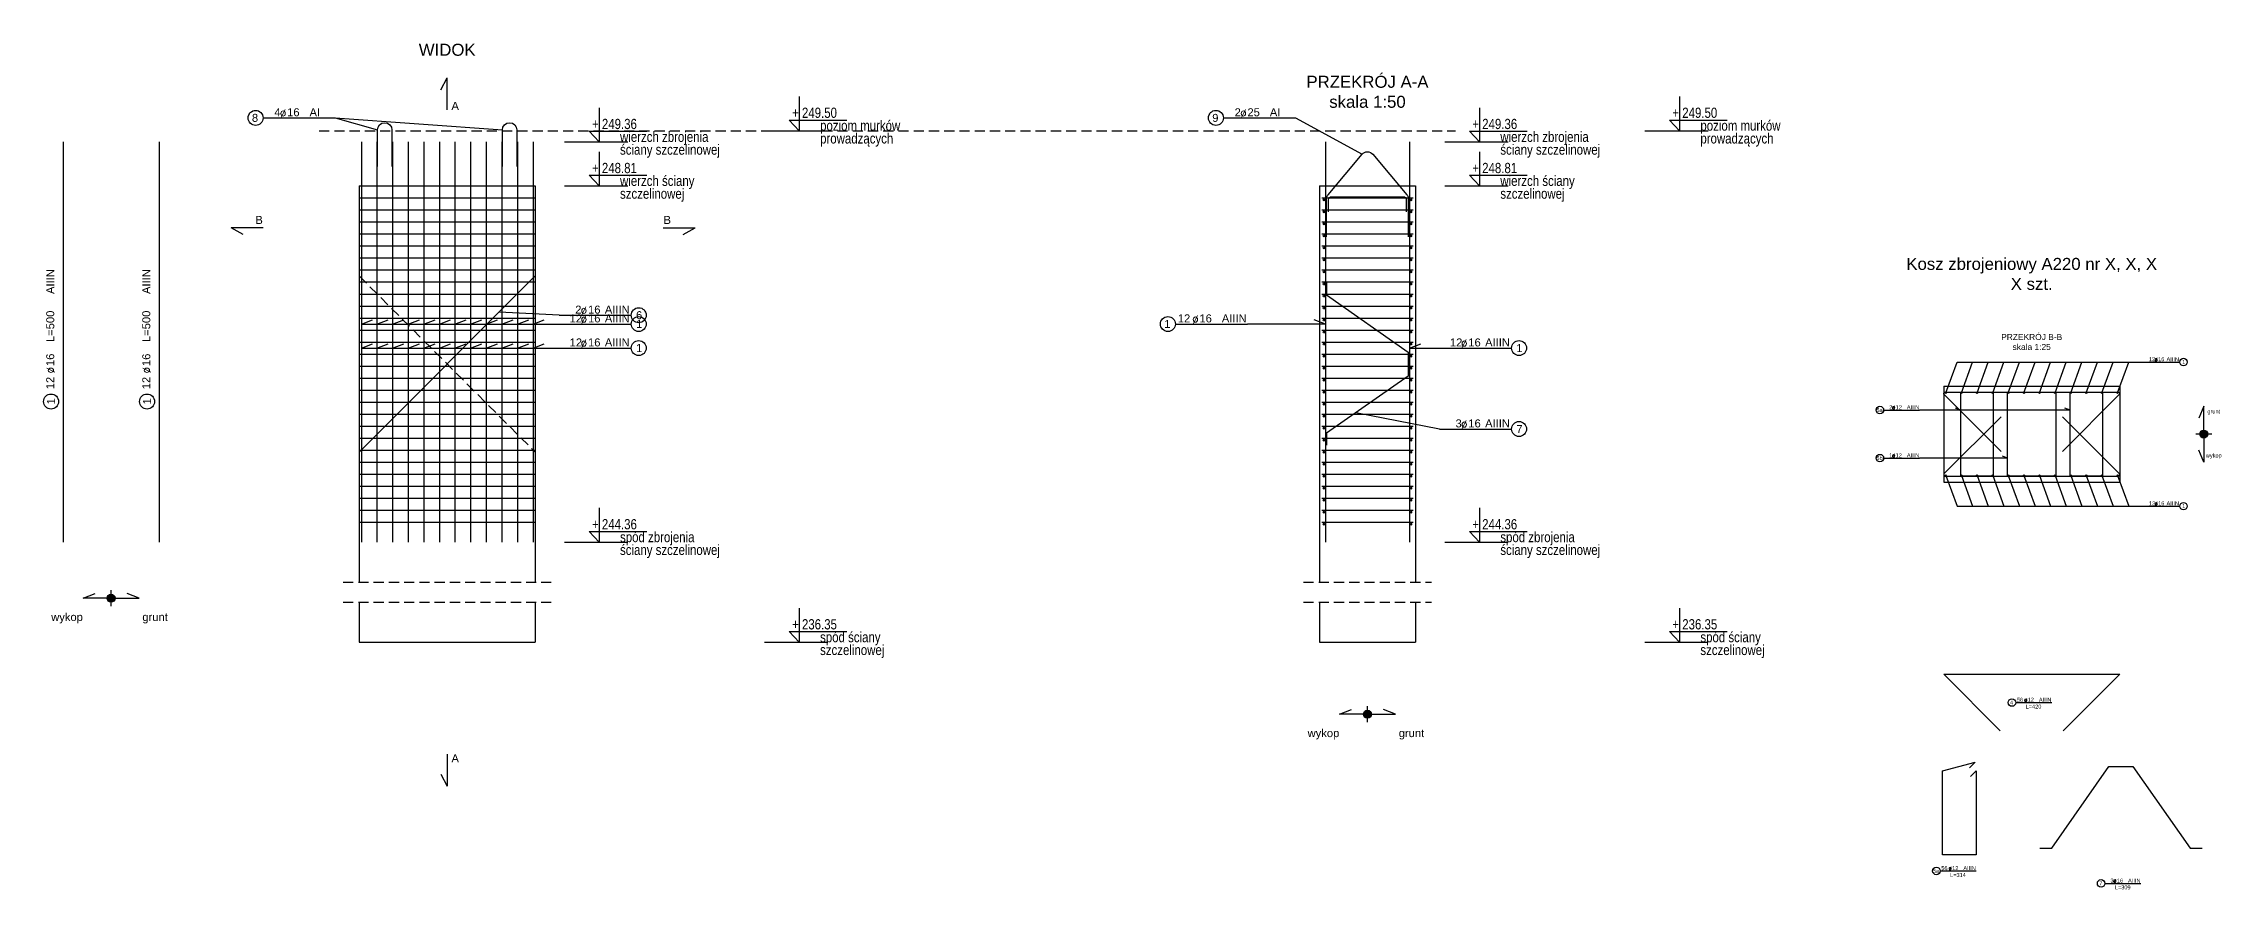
# Model space of a CAD drawing. Extents: x -5033 to 9347, y -16423 to -2430.
# Drawn here: x -1394 to 1327, y -5557 to -4500 of the extents above; entities that cross this region are included whole.
import ezdxf
from ezdxf.enums import TextEntityAlignment as Align

# ---------------------------------------------------------------- set-up
doc = ezdxf.new("R2010")
doc.units = 0
doc.header["$MEASUREMENT"] = 0
doc.linetypes.add('DASHED', pattern=[19.05, 12.7, -6.35])
for name, color, linetype in [('__SOL-KOTY_WYSOKOSCIOWE', 4, 'CONTINUOUS'), ('__SOL-OPISY', 4, 'CONTINUOUS'), ('__SOL-PRZERYWANA', 253, 'DASHED'), ('__SOL-WIDOK', 4, 'CONTINUOUS'), ('__SOL-ZBROJENIE', 3, 'CONTINUOUS')]:
    doc.layers.add(name, color=color, linetype=linetype)
doc.styles.add('ARIAL', font='arial.ttf', dxfattribs={"height": 2.5})
doc.styles.add('SIMPLEX', font='SIMPLEX.SHX', dxfattribs={"width": 0.8})
doc.styles.get("Standard").update_dxf_attribs({"font": 'arial.ttf'})

# ---------------------------------------------------------------- blocks, each defined once
blk = doc.blocks.new('OPIS_PRET_BEZ_LINII')
at = {"layer": '__SOL-OPISY'}
blk.add_circle((25.7, 0), 9.36, dxfattribs=at)
at = {"layer": '__SOL-OPISY', "style": 'SIMPLEX', "width": 0.9}
blk.add_text(' %%c ', height=10, dxfattribs=at).set_placement((64.7, -4.8), align=Align.CENTER)
at = {"layer": '__SOL-OPISY', "style": 'ARIAL', "width": 0.8}
blk.add_attdef('NUMER', text='', height=10, dxfattribs=at).set_placement((25.7, 0), align=Align.MIDDLE)
blk.add_attdef('ILOSC', text='', height=10, dxfattribs=at).set_placement((56.9, -5.1), align=Align.RIGHT)
for tag, p in [('SREDNICA', (71, -5.1)), ('DLUGOSC', (95.1, -5.2)), ('STAL', (144.7, -5.2))]:
    blk.add_attdef(tag, p, '', height=10, dxfattribs=at)
blk = doc.blocks.new('OPIS_PRAWY')
at = {"layer": '__SOL-OPISY'}
blk.add_line((0, 0), (90, 0), dxfattribs=at)
blk.add_circle((99.4, 0), 9.36, dxfattribs=at)
at = {"layer": '__SOL-OPISY', "style": 'SIMPLEX', "width": 0.9}
blk.add_text(' %%c ', height=10, dxfattribs=at).set_placement((20.9, 0.5))
at = {"layer": '__SOL-OPISY', "style": 'ARIAL', "width": 0.8}
blk.add_attdef('ILOSC', text='', height=10, dxfattribs=at).set_placement((27.1, 0.1), align=Align.RIGHT)
for tag, p in [('SREDNICA', (35.4, 0.1)), ('STAL', (58.4, 0.5))]:
    blk.add_attdef(tag, p, '', height=10, dxfattribs=at)
for tag, p in [('NUMER', (99.4, 0)), ('DLUGOSC', (52.8, -6.1))]:
    blk.add_attdef(tag, text='', height=10, dxfattribs=at).set_placement(p, align=Align.MIDDLE)
blk = doc.blocks.new('OPIS_LEWY')
at = {"layer": '__SOL-OPISY'}
blk.add_line((-90, 0), (0, 0), dxfattribs=at)
blk.add_circle((-99.4, 0), 9.36, dxfattribs=at)
at = {"layer": '__SOL-OPISY', "style": 'SIMPLEX', "width": 0.9}
blk.add_text(' %%c ', height=10, dxfattribs=at).set_placement((-75, 0.5))
at = {"layer": '__SOL-OPISY', "style": 'ARIAL', "width": 0.8}
for tag, p in [('NUMER', (-99.4, 0)), ('DLUGOSC', (-58.9, -6.6))]:
    blk.add_attdef(tag, text='', height=10, dxfattribs=at).set_placement(p, align=Align.MIDDLE)
blk.add_attdef('ILOSC', text='', height=10, dxfattribs=at).set_placement((-74, 0.1), align=Align.RIGHT)
for tag, p in [('SREDNICA', (-65.8, 0.1)), ('STAL', (-42.7, 0.3))]:
    blk.add_attdef(tag, p, '', height=10, dxfattribs=at)
blk = doc.blocks.new('KOTA')
at = {"layer": '__SOL-KOTY_WYSOKOSCIOWE'}
for p, q in [((0, 33.4), (0, 0)), ((-34, 0), (28, 0)), ((0, 0), (-9.9, 10.4)), ((-9.9, 10.4), (46.5, 10.4))]:
    blk.add_line(p, q, dxfattribs=at)
at = {"layer": '__SOL-KOTY_WYSOKOSCIOWE', "style": 'ARIAL', "width": 0.8}
blk.add_attdef('RZEDNA', (500.5, 15.9), '', height=10.4, dxfattribs=at)

msp = doc.modelspace()

# ---------------------------------------------------------------- hatches: boundary and pattern name
at = {"layer": '__SOL-OPISY'}
for points in [[(1310, -4988, 1), (1300, -4988, 1)], [(-1305, -5193, 1), (-1315, -5193, 1)], [(265, -5338, 1), (255, -5338, 1)]]:
    msp.add_hatch(color=256, dxfattribs=at).paths.add_polyline_path(points)
at = {"layer": '__SOL-ZBROJENIE'}
for points in [[(207.2, -4695.5, 1), (204.8, -4695.5, 1)], [(315.2, -4695.5, 1), (312.8, -4695.5, 1)], [(207.2, -4710.5, 1), (204.8, -4710.5, 1)], [(207.2, -4725.5, 1), (204.8, -4725.5, 1)], [(315.2, -4710.5, 1), (312.8, -4710.5, 1)], [(315.2, -4725.5, 1), (312.8, -4725.5, 1)], [(207.2, -4740.5, 1), (204.8, -4740.5, 1)], [(207.2, -4755.5, 1), (204.8, -4755.5, 1)], [(315.2, -4740.5, 1), (312.8, -4740.5, 1)], [(315.2, -4755.5, 1), (312.8, -4755.5, 1)], [(207.2, -4770.5, 1), (204.8, -4770.5, 1)], [(207.2, -4785.5, 1), (204.8, -4785.5, 1)], [(315.2, -4770.5, 1), (312.8, -4770.5, 1)], [(315.2, -4785.5, 1), (312.8, -4785.5, 1)], [(207.2, -4800.5, 1), (204.8, -4800.5, 1)], [(207.2, -4815.5, 1), (204.8, -4815.5, 1)], [(315.2, -4800.5, 1), (312.8, -4800.5, 1)], [(315.2, -4815.5, 1), (312.8, -4815.5, 1)], [(207.2, -4830.5, 1), (204.8, -4830.5, 1)], [(315.2, -4830.5, 1), (312.8, -4830.5, 1)], [(207.2, -4845.5, 1), (204.8, -4845.5, 1)], [(207.2, -4860.5, 1), (204.8, -4860.5, 1)], [(315.2, -4845.5, 1), (312.8, -4845.5, 1)], [(315.2, -4860.5, 1), (312.8, -4860.5, 1)], [(207.2, -4875.5, 1), (204.8, -4875.5, 1)], [(207.2, -4890.5, 1), (204.8, -4890.5, 1)], [(315.2, -4875.5, 1), (312.8, -4875.5, 1)], [(315.2, -4890.5, 1), (312.8, -4890.5, 1)], [(207.2, -4905.5, 1), (204.8, -4905.5, 1)], [(207.2, -4920.5, 1), (204.8, -4920.5, 1)], [(315.2, -4905.5, 1), (312.8, -4905.5, 1)], [(315.2, -4920.5, 1), (312.8, -4920.5, 1)], [(207.2, -4935.5, 1), (204.8, -4935.5, 1)], [(207.2, -4950.5, 1), (204.8, -4950.5, 1)], [(315.2, -4935.5, 1), (312.8, -4935.5, 1)], [(315.2, -4950.5, 1), (312.8, -4950.5, 1)], [(983.55, -4936.3, 1), (981.95, -4936.3, 1)], [(1003.05, -4936.3, 1), (1001.45, -4936.3, 1)], [(1022.55, -4936.3, 1), (1020.95, -4936.3, 1)], [(1042.05, -4936.3, 1), (1040.45, -4936.3, 1)], [(1061.55, -4936.3, 1), (1059.95, -4936.3, 1)], [(1081.05, -4936.3, 1), (1079.45, -4936.3, 1)], [(1100.55, -4936.3, 1), (1098.95, -4936.3, 1)], [(1120.05, -4936.3, 1), (1118.45, -4936.3, 1)], [(1139.55, -4936.3, 1), (1137.95, -4936.3, 1)], [(1159.05, -4936.3, 1), (1157.45, -4936.3, 1)], [(1178.55, -4936.3, 1), (1176.95, -4936.3, 1)], [(1198.05, -4936.3, 1), (1196.45, -4936.3, 1)], [(207.2, -4965.5, 1), (204.8, -4965.5, 1)], [(207.2, -4980.5, 1), (204.8, -4980.5, 1)], [(315.2, -4965.5, 1), (312.8, -4965.5, 1)], [(315.2, -4980.5, 1), (312.8, -4980.5, 1)], [(207.2, -4995.5, 1), (204.8, -4995.5, 1)], [(315.2, -4995.5, 1), (312.8, -4995.5, 1)], [(207.2, -5010.5, 1), (204.8, -5010.5, 1)], [(207.2, -5025.5, 1), (204.8, -5025.5, 1)], [(315.2, -5010.5, 1), (312.8, -5010.5, 1)], [(315.2, -5025.5, 1), (312.8, -5025.5, 1)], [(207.2, -5040.5, 1), (204.8, -5040.5, 1)], [(207.2, -5055.5, 1), (204.8, -5055.5, 1)], [(315.2, -5040.5, 1), (312.8, -5040.5, 1)], [(315.2, -5055.5, 1), (312.8, -5055.5, 1)], [(983.55, -5039.7, 1), (981.95, -5039.7, 1)], [(1003.05, -5039.7, 1), (1001.45, -5039.7, 1)], [(1022.55, -5039.7, 1), (1020.95, -5039.7, 1)], [(1042.05, -5039.7, 1), (1040.45, -5039.7, 1)], [(1061.55, -5039.7, 1), (1059.95, -5039.7, 1)], [(1081.05, -5039.7, 1), (1079.45, -5039.7, 1)], [(1100.55, -5039.7, 1), (1098.95, -5039.7, 1)], [(1120.05, -5039.7, 1), (1118.45, -5039.7, 1)], [(1139.55, -5039.7, 1), (1137.95, -5039.7, 1)], [(1159.05, -5039.7, 1), (1157.45, -5039.7, 1)], [(1178.55, -5039.7, 1), (1176.95, -5039.7, 1)], [(1198.05, -5039.7, 1), (1196.45, -5039.7, 1)], [(207.2, -5070.5, 1), (204.8, -5070.5, 1)], [(207.2, -5085.5, 1), (204.8, -5085.5, 1)], [(315.2, -5070.5, 1), (312.8, -5070.5, 1)], [(315.2, -5085.5, 1), (312.8, -5085.5, 1)], [(207.2, -5100.5, 1), (204.8, -5100.5, 1)], [(315.2, -5100.5, 1), (312.8, -5100.5, 1)]]:
    msp.add_hatch(color=256, dxfattribs=at).paths.add_polyline_path(points)

# ---------------------------------------------------------------- linework, layer by layer
at = {"layer": '__SOL-OPISY'}
for p, q in [((-898, -4558), (-890, -4543)), ((-890, -4583), (-890, -4543)), ((-1030, -4593), (-977, -4608)), ((-1030, -4593), (-821, -4608)), ((170, -4593), (253.5, -4638.47)), ((-1120, -4730.5), (-1160, -4730.5)), ((-1145, -4738.5), (-1160, -4730.5)), ((-620, -4730.5), (-580, -4730.5)), ((-595, -4738.5), (-580, -4730.5)), ((-750, -4839.5), (-825, -4835.5)), ((-997.25, -4850.5), (-983.15, -4845.37)), ((-997.25, -4850.5), (-750, -4850.5)), ((-977.75, -4850.5), (-963.65, -4845.37)), ((-958.25, -4850.5), (-944.15, -4845.37)), ((-938.75, -4850.5), (-924.65, -4845.37)), ((-919.25, -4850.5), (-905.15, -4845.37)), ((-899.75, -4850.5), (-885.65, -4845.37)), ((-880.25, -4850.5), (-866.15, -4845.37)), ((-860.75, -4850.5), (-846.65, -4845.37)), ((-841.25, -4850.5), (-827.15, -4845.37)), ((-821.75, -4850.5), (-807.65, -4845.37)), ((-802.25, -4850.5), (-788.15, -4845.37)), ((-782.75, -4850.5), (-768.65, -4845.37)), ((207.5, -4850.5), (110, -4850.5)), ((207.5, -4850.5), (193.41, -4845.37)), ((-997.25, -4880.5), (-983.15, -4875.37)), ((-997.25, -4880.5), (-750, -4880.5)), ((-977.75, -4880.5), (-963.65, -4875.37)), ((-958.25, -4880.5), (-944.15, -4875.37)), ((-938.75, -4880.5), (-924.65, -4875.37)), ((-919.25, -4880.5), (-905.15, -4875.37)), ((-899.75, -4880.5), (-885.65, -4875.37)), ((-880.25, -4880.5), (-866.15, -4875.37)), ((-860.75, -4880.5), (-846.65, -4875.37)), ((-841.25, -4880.5), (-827.15, -4875.37)), ((-821.75, -4880.5), (-807.65, -4875.37)), ((-802.25, -4880.5), (-788.15, -4875.37)), ((-782.75, -4880.5), (-768.65, -4875.37)), ((312.5, -4880.5), (326.6, -4875.37)), ((312.5, -4880.5), (350, -4880.5)), ((982.75, -4936.3), (996.69, -4898)), ((996.69, -4898), (1230, -4898)), ((1002.25, -4936.3), (1016.19, -4898)), ((1021.75, -4936.3), (1035.69, -4898)), ((1041.25, -4936.3), (1055.19, -4898)), ((1060.75, -4936.3), (1074.69, -4898)), ((1080.25, -4936.3), (1094.19, -4898)), ((1099.75, -4936.3), (1113.69, -4898)), ((1119.25, -4936.3), (1133.19, -4898)), ((1138.75, -4936.3), (1152.69, -4898)), ((1158.25, -4936.3), (1172.19, -4898)), ((1177.75, -4936.3), (1191.69, -4898)), ((1197.25, -4936.3), (1211.19, -4898)), ((1305, -4953), (1299, -4968)), ((1305, -4988), (1305, -4953)), ((350, -4981.64), (245.52, -4961.35)), ((1137.95, -4958), (950, -4958)), ((1001.45, -4958), (994.87, -4955.61)), ((1137.95, -4958), (1131.37, -4955.61)), ((1315, -4988), (1295, -4988)), ((1305, -4988), (1305, -5023)), ((1059.95, -5018), (950, -5018)), ((1059.95, -5018), (1053.37, -5015.61)), ((1305, -5023), (1299, -5008)), ((982.75, -5039.7), (996.69, -5078)), ((1002.25, -5039.7), (1016.19, -5078)), ((1021.75, -5039.7), (1035.69, -5078)), ((1041.25, -5039.7), (1055.19, -5078)), ((1060.75, -5039.7), (1074.69, -5078)), ((1080.25, -5039.7), (1094.19, -5078)), ((1099.75, -5039.7), (1113.69, -5078)), ((1119.25, -5039.7), (1133.19, -5078)), ((1138.75, -5039.7), (1152.69, -5078)), ((1158.25, -5039.7), (1172.19, -5078)), ((1177.75, -5039.7), (1191.69, -5078)), ((1197.25, -5039.7), (1211.19, -5078)), ((996.69, -5078), (1230, -5078)), ((-1345, -5193), (-1330, -5187)), ((-1310, -5193), (-1345, -5193)), ((-1310, -5203), (-1310, -5183)), ((-1310, -5193), (-1275, -5193)), ((-1275, -5193), (-1290, -5187)), ((225, -5338), (240, -5332)), ((260, -5348), (260, -5328)), ((295, -5338), (280, -5332)), ((260, -5338), (225, -5338)), ((260, -5338), (295, -5338)), ((-890, -5388), (-890, -5428)), ((-898, -5413), (-890, -5428))]:
    msp.add_line(p, q, dxfattribs=at)
for centre in [(1305, -4988), (-1310, -5193), (260, -5338)]:
    msp.add_circle(centre, 5, dxfattribs=at)
at = {"layer": '__SOL-PRZERYWANA'}
for p, q in [((-1050, -4609), (370, -4609)), ((-1020, -5173), (-760, -5173)), ((180, -5173), (340, -5173)), ((-1020, -5198), (-760, -5198)), ((180, -5198), (340, -5198))]:
    msp.add_line(p, q, dxfattribs=at)
msp.add_lwpolyline([(-1000, -4770.5), (-1000, -4790.5), (-780, -5010.5), (-780, -5030.5)], dxfattribs=at)
at = {"layer": '__SOL-WIDOK'}
for p, q in [((-1000, -4678), (-1000, -5173)), ((-1000, -4678), (-780, -4678)), ((-780, -4678), (-780, -5173)), ((200, -4678), (200, -5173)), ((200, -4678), (320, -4678)), ((320, -4678), (320, -5173)), ((980, -4928), (980, -5048)), ((980, -4928), (1200, -4928)), ((1200, -4928), (1200, -5048)), ((980, -5048), (1200, -5048)), ((-1000, -5198), (-1000, -5248)), ((-780, -5198), (-780, -5248)), ((200, -5198), (200, -5248)), ((320, -5198), (320, -5248)), ((-1000, -5248), (-780, -5248)), ((200, -5248), (320, -5248))]:
    msp.add_line(p, q, dxfattribs=at)
at = {"layer": '__SOL-ZBROJENIE'}
for p, q in [((-1370, -4623), (-1370, -5123)), ((-1250, -4623), (-1250, -5123)), ((-997.25, -4623), (-997.25, -5123)), ((-977.75, -4623), (-977.75, -5123)), ((-958.25, -4623), (-958.25, -5123)), ((-938.75, -4623), (-938.75, -5123)), ((-919.25, -4623), (-919.25, -5123)), ((-899.75, -4623), (-899.75, -5123)), ((-880.25, -4623), (-880.25, -5123)), ((-860.75, -4623), (-860.75, -5123)), ((-841.25, -4623), (-841.25, -5123)), ((-821.75, -4623), (-821.75, -5123)), ((-802.25, -4623), (-802.25, -5123)), ((-782.75, -4623), (-782.75, -5123)), ((207.5, -4623), (207.5, -5123)), ((312.5, -4623), (312.5, -5123)), ((-1000, -4693), (-780, -4693)), ((-1000, -4708), (-780, -4708)), ((203, -4693), (317, -4693)), ((203, -4708), (317, -4708)), ((-1000, -4723), (-780, -4723)), ((203, -4723), (317, -4723)), ((-1000, -4738), (-780, -4738)), ((-1000, -4753), (-780, -4753)), ((203, -4738), (317, -4738)), ((203, -4753), (317, -4753)), ((-1000, -4768), (-780, -4768)), ((-1000, -4783), (-780, -4783)), ((203, -4768), (317, -4768)), ((203, -4783), (317, -4783)), ((-1000, -4798), (-780, -4798)), ((-1000, -4813), (-780, -4813)), ((203, -4798), (317, -4798)), ((203, -4813), (317, -4813)), ((-1000, -4828), (-780, -4828)), ((-1000, -4843), (-780, -4843)), ((203, -4828), (317, -4828)), ((203, -4843), (317, -4843)), ((-1000, -4858), (-780, -4858)), ((203, -4858), (317, -4858)), ((-1000, -4873), (-780, -4873)), ((-1000, -4888), (-780, -4888)), ((203, -4873), (317, -4873)), ((203, -4888), (317, -4888)), ((-1000, -4903), (-780, -4903)), ((-1000, -4918), (-780, -4918)), ((203, -4903), (317, -4903)), ((203, -4918), (317, -4918)), ((-1000, -4933), (-780, -4933)), ((-1000, -4948), (-780, -4948)), ((203, -4933), (317, -4933)), ((203, -4948), (317, -4948)), ((-1000, -4963), (-780, -4963)), ((-1000, -4978), (-780, -4978)), ((203, -4963), (317, -4963)), ((203, -4978), (317, -4978)), ((-1000, -4993), (-780, -4993)), ((203, -4993), (317, -4993)), ((-1000, -5008), (-780, -5008)), ((-1000, -5023), (-780, -5023)), ((203, -5008), (317, -5008)), ((203, -5023), (317, -5023)), ((-1000, -5038), (-780, -5038)), ((-1000, -5053), (-780, -5053)), ((203, -5038), (317, -5038)), ((203, -5053), (317, -5053)), ((-1000, -5068), (-780, -5068)), ((-1000, -5083), (-780, -5083)), ((203, -5068), (317, -5068)), ((203, -5083), (317, -5083)), ((-1000, -5098), (-780, -5098)), ((203, -5098), (317, -5098))]:
    msp.add_line(p, q, dxfattribs=at)
for points in [[(-977, -4653.86), (-977, -4608, -1), (-959, -4608), (-959, -4653.86)], [(-821, -4653.86), (-821, -4608, -1), (-803, -4608), (-803, -4653.86)], [(209, -4741.5), (209, -4693, -0.22), (211, -4689.12), (253.5, -4638.47, -0.5), (266.5, -4638.47), (309, -4689.12, -0.22), (311, -4693), (311, -4741.5)], [(211.5, -4710.5), (211.5, -4695.5, -0.48), (215.5, -4691.5), (304.5, -4691.5, -0.48), (308.5, -4695.5), (308.5, -4710.5)], [(1051.71, -5009.71), (981, -4939, -0.7), (981.5, -4935.5), (1198.5, -4935.5, -0.7), (1199, -4939), (1128.29, -5009.71)], [(1051.71, -5009.71), (981, -4939, -0.7), (981.5, -4935.5), (1198.5, -4935.5, -0.7), (1199, -4939), (1128.29, -5009.71)], [(1051.71, -4966.29), (981, -5037, 0.7), (981.5, -5040.5), (1198.5, -5040.5, 0.7), (1199, -5037), (1128.29, -4966.29)], [(1051.71, -4966.29), (981, -5037, 0.7), (981.5, -5040.5), (1198.5, -5040.5, 0.7), (1199, -5037), (1128.29, -4966.29)]]:
    msp.add_lwpolyline(points, format="xyb", dxfattribs=at)
for points in [[(-780, -4770.5), (-780, -4790.5), (-1000, -5010.5), (-1000, -5030.5)], [(209, -4799.08), (209, -4814.08), (311, -4885.5), (311, -4915.5), (209, -4986.92), (209, -5001.92)], [(1050.71, -5358.71), (980, -5288), (1200, -5288), (1129.29, -5358.71)], [(1013.53, -5415.78), (1020.6, -5408.71), (1020.6, -5513.71), (978.4, -5513.71), (978.4, -5408.71), (1019.16, -5397.79), (1012.09, -5404.86)], [(1100, -5505.21), (1115, -5505.21), (1186.42, -5403.21), (1216.42, -5403.21), (1287.84, -5505.21), (1302.84, -5505.21)]]:
    msp.add_lwpolyline(points, dxfattribs=at)
for points in [[(1001.95, -4935.5), (1041.55, -4935.5, -0.414214), (1042.05, -4936), (1042.05, -5040, -0.414214), (1041.55, -5040.5), (1001.95, -5040.5, -0.414214), (1001.45, -5040), (1001.45, -4936, -0.414214)], [(1060.45, -4935.5), (1119.55, -4935.5, -0.414214), (1120.05, -4936), (1120.05, -5040, -0.414214), (1119.55, -5040.5), (1060.45, -5040.5, -0.414214), (1059.95, -5040), (1059.95, -4936, -0.414214)], [(1138.45, -4935.5), (1178.05, -4935.5, -0.414214), (1178.55, -4936), (1178.55, -5040, -0.414214), (1178.05, -5040.5), (1138.45, -5040.5, -0.414214), (1137.95, -5040), (1137.95, -4936, -0.414214)]]:
    msp.add_lwpolyline(points, format="xyb", close=True, dxfattribs=at)
for centre, radius in [((206, -4695.5), 1.2), ((314, -4695.5), 1.2), ((206, -4710.5), 1.2), ((206, -4725.5), 1.2), ((314, -4710.5), 1.2), ((314, -4725.5), 1.2), ((206, -4740.5), 1.2), ((206, -4755.5), 1.2), ((314, -4740.5), 1.2), ((314, -4755.5), 1.2), ((206, -4770.5), 1.2), ((206, -4785.5), 1.2), ((314, -4770.5), 1.2), ((314, -4785.5), 1.2), ((206, -4800.5), 1.2), ((206, -4815.5), 1.2), ((314, -4800.5), 1.2), ((314, -4815.5), 1.2), ((206, -4830.5), 1.2), ((314, -4830.5), 1.2), ((206, -4845.5), 1.2), ((206, -4860.5), 1.2), ((314, -4845.5), 1.2), ((314, -4860.5), 1.2), ((206, -4875.5), 1.2), ((206, -4890.5), 1.2), ((314, -4875.5), 1.2), ((314, -4890.5), 1.2), ((206, -4905.5), 1.2), ((206, -4920.5), 1.2), ((314, -4905.5), 1.2), ((314, -4920.5), 1.2), ((206, -4935.5), 1.2), ((206, -4950.5), 1.2), ((314, -4935.5), 1.2), ((314, -4950.5), 1.2), ((982.75, -4936.3), 0.8), ((1002.25, -4936.3), 0.8), ((1021.75, -4936.3), 0.8), ((1041.25, -4936.3), 0.8), ((1060.75, -4936.3), 0.8), ((1080.25, -4936.3), 0.8), ((1099.75, -4936.3), 0.8), ((1119.25, -4936.3), 0.8), ((1138.75, -4936.3), 0.8), ((1158.25, -4936.3), 0.8), ((1177.75, -4936.3), 0.8), ((1197.25, -4936.3), 0.8), ((206, -4965.5), 1.2), ((206, -4980.5), 1.2), ((314, -4965.5), 1.2), ((314, -4980.5), 1.2), ((206, -4995.5), 1.2), ((314, -4995.5), 1.2), ((206, -5010.5), 1.2), ((206, -5025.5), 1.2), ((314, -5010.5), 1.2), ((314, -5025.5), 1.2), ((206, -5040.5), 1.2), ((206, -5055.5), 1.2), ((314, -5040.5), 1.2), ((314, -5055.5), 1.2), ((982.75, -5039.7), 0.8), ((1002.25, -5039.7), 0.8), ((1021.75, -5039.7), 0.8), ((1041.25, -5039.7), 0.8), ((1060.75, -5039.7), 0.8), ((1080.25, -5039.7), 0.8), ((1099.75, -5039.7), 0.8), ((1119.25, -5039.7), 0.8), ((1138.75, -5039.7), 0.8), ((1158.25, -5039.7), 0.8), ((1177.75, -5039.7), 0.8), ((1197.25, -5039.7), 0.8), ((206, -5070.5), 1.2), ((206, -5085.5), 1.2), ((314, -5070.5), 1.2), ((314, -5085.5), 1.2), ((206, -5100.5), 1.2), ((314, -5100.5), 1.2)]:
    msp.add_circle(centre, radius, dxfattribs=at)

# ---------------------------------------------------------------- block references
at = {"layer": '__SOL-KOTY_WYSOKOSCIOWE'}
ref = msp.add_blockref('KOTA', (-450, -4609), dxfattribs=dict(at, xscale=1.28, yscale=1.28, zscale=1.28))
ref.add_attrib('RZEDNA', '+ 249.50', (-459, -4593), dxfattribs={"height": 12.8, "style": 'ARIAL', "width": 0.8})
ref.add_attrib('OPIS1', 'poziom murków', (-424, -4609), dxfattribs={"height": 12.8, "style": 'ARIAL', "width": 0.8})
ref.add_attrib('OPIS2', 'prowadzących', (-424, -4625), dxfattribs={"height": 12.8, "style": 'ARIAL', "width": 0.8})
ref = msp.add_blockref('KOTA', (650, -4609), dxfattribs=dict(at, xscale=1.28, yscale=1.28, zscale=1.28))
ref.add_attrib('RZEDNA', '+ 249.50', (641, -4593), dxfattribs={"height": 12.8, "style": 'ARIAL', "width": 0.8})
ref.add_attrib('OPIS1', 'poziom murków', (676, -4609), dxfattribs={"height": 12.8, "style": 'ARIAL', "width": 0.8})
ref.add_attrib('OPIS2', 'prowadzących', (676, -4625), dxfattribs={"height": 12.8, "style": 'ARIAL', "width": 0.8})
ref = msp.add_blockref('KOTA', (-700, -4623), dxfattribs=dict(at, xscale=1.28, yscale=1.28, zscale=1.28))
ref.add_attrib('RZEDNA', '+ 249.36', (-709, -4607), dxfattribs={"height": 12.8, "style": 'ARIAL', "width": 0.8})
ref.add_attrib('OPIS1', 'wierzch zbrojenia', (-674, -4623), dxfattribs={"height": 12.8, "style": 'ARIAL', "width": 0.8})
ref.add_attrib('OPIS2', 'ściany szczelinowej', (-674, -4639), dxfattribs={"height": 12.8, "style": 'ARIAL', "width": 0.8})
ref = msp.add_blockref('KOTA', (400, -4623), dxfattribs=dict(at, xscale=1.28, yscale=1.28, zscale=1.28))
ref.add_attrib('RZEDNA', '+ 249.36', (391, -4607), dxfattribs={"height": 12.8, "style": 'ARIAL', "width": 0.8})
ref.add_attrib('OPIS1', 'wierzch zbrojenia', (426, -4623), dxfattribs={"height": 12.8, "style": 'ARIAL', "width": 0.8})
ref.add_attrib('OPIS2', 'ściany szczelinowej', (426, -4639), dxfattribs={"height": 12.8, "style": 'ARIAL', "width": 0.8})
ref = msp.add_blockref('KOTA', (-700, -4678), dxfattribs=dict(at, xscale=1.28, yscale=1.28, zscale=1.28))
ref.add_attrib('RZEDNA', '+ 248.81', (-709, -4662), dxfattribs={"height": 12.8, "style": 'ARIAL', "width": 0.8})
ref.add_attrib('OPIS1', 'wierzch ściany', (-674, -4678), dxfattribs={"height": 12.8, "style": 'ARIAL', "width": 0.8})
ref.add_attrib('OPIS2', 'szczelinowej', (-674, -4694), dxfattribs={"height": 12.8, "style": 'ARIAL', "width": 0.8})
ref = msp.add_blockref('KOTA', (400, -4678), dxfattribs=dict(at, xscale=1.28, yscale=1.28, zscale=1.28))
ref.add_attrib('RZEDNA', '+ 248.81', (391, -4662), dxfattribs={"height": 12.8, "style": 'ARIAL', "width": 0.8})
ref.add_attrib('OPIS1', 'wierzch ściany', (426, -4678), dxfattribs={"height": 12.8, "style": 'ARIAL', "width": 0.8})
ref.add_attrib('OPIS2', 'szczelinowej', (426, -4694), dxfattribs={"height": 12.8, "style": 'ARIAL', "width": 0.8})
ref = msp.add_blockref('KOTA', (-700, -5123), dxfattribs=dict(at, xscale=1.28, yscale=1.28, zscale=1.28))
ref.add_attrib('RZEDNA', '+ 244.36', (-709, -5107), dxfattribs={"height": 12.8, "style": 'ARIAL', "width": 0.8})
ref.add_attrib('OPIS1', 'spód zbrojenia', (-674, -5123), dxfattribs={"height": 12.8, "style": 'ARIAL', "width": 0.8})
ref.add_attrib('OPIS2', 'ściany szczelinowej', (-674, -5139), dxfattribs={"height": 12.8, "style": 'ARIAL', "width": 0.8})
ref = msp.add_blockref('KOTA', (400, -5123), dxfattribs=dict(at, xscale=1.28, yscale=1.28, zscale=1.28))
ref.add_attrib('RZEDNA', '+ 244.36', (391, -5107), dxfattribs={"height": 12.8, "style": 'ARIAL', "width": 0.8})
ref.add_attrib('OPIS1', 'spód zbrojenia', (426, -5123), dxfattribs={"height": 12.8, "style": 'ARIAL', "width": 0.8})
ref.add_attrib('OPIS2', 'ściany szczelinowej', (426, -5139), dxfattribs={"height": 12.8, "style": 'ARIAL', "width": 0.8})
ref = msp.add_blockref('KOTA', (-450, -5248), dxfattribs=dict(at, xscale=1.28, yscale=1.28, zscale=1.28))
ref.add_attrib('RZEDNA', '+ 236.35', (-459, -5232), dxfattribs={"height": 12.8, "style": 'ARIAL', "width": 0.8})
ref.add_attrib('OPIS1', 'spód ściany', (-424, -5248), dxfattribs={"height": 12.8, "style": 'ARIAL', "width": 0.8})
ref.add_attrib('OPIS2', 'szczelinowej', (-424, -5264), dxfattribs={"height": 12.8, "style": 'ARIAL', "width": 0.8})
ref = msp.add_blockref('KOTA', (650, -5248), dxfattribs=dict(at, xscale=1.28, yscale=1.28, zscale=1.28))
ref.add_attrib('RZEDNA', '+ 236.35', (641, -5232), dxfattribs={"height": 12.8, "style": 'ARIAL', "width": 0.8})
ref.add_attrib('OPIS1', 'spód ściany', (676, -5248), dxfattribs={"height": 12.8, "style": 'ARIAL', "width": 0.8})
ref.add_attrib('OPIS2', 'szczelinowej', (676, -5264), dxfattribs={"height": 12.8, "style": 'ARIAL', "width": 0.8})
at = {"layer": '__SOL-OPISY'}
ref = msp.add_blockref('OPIS_LEWY', (-1030, -4593), dxfattribs=at)
ref.add_attrib('ILOSC', '4', (-1106, -4591), dxfattribs={"height": 10, "style": 'ARIAL'})
ref.add_attrib('SREDNICA', '16', (-1090, -4591), dxfattribs={"height": 10, "style": 'ARIAL'})
ref.add_attrib('STAL', 'AI', (-1062, -4591), dxfattribs={"height": 10, "style": 'ARIAL'})
ref.add_attrib('NUMER', '8', (-1134, -4598), dxfattribs={"height": 10, "style": 'ARIAL'})
ref = msp.add_blockref('OPIS_LEWY', (170, -4593), dxfattribs=at)
ref.add_attrib('ILOSC', '2', (94, -4591), dxfattribs={"height": 10, "style": 'ARIAL'})
ref.add_attrib('SREDNICA', '25', (110, -4591), dxfattribs={"height": 10, "style": 'ARIAL'})
ref.add_attrib('STAL', 'AI', (138, -4591), dxfattribs={"height": 10, "style": 'ARIAL'})
ref.add_attrib('NUMER', '9', (66, -4598), dxfattribs={"height": 10, "style": 'ARIAL'})
ref = msp.add_blockref('OPIS_PRET_BEZ_LINII', (-1385, -4973), dxfattribs=dict(at, rotation=90))
ref.add_attrib('NUMER', '1', (-1380, -4951), dxfattribs={"height": 10, "rotation": 90, "style": 'ARIAL'})
ref.add_attrib('ILOSC', '12', (-1381, -4932), dxfattribs={"height": 10, "rotation": 90, "style": 'ARIAL'})
ref.add_attrib('SREDNICA', '16', (-1381, -4903), dxfattribs={"height": 10, "rotation": 90, "style": 'ARIAL'})
ref.add_attrib('DLUGOSC', 'L=500', (-1381, -4873), dxfattribs={"height": 10, "rotation": 90, "style": 'ARIAL'})
ref.add_attrib('STAL', 'AIIIN', (-1381, -4813), dxfattribs={"height": 10, "rotation": 90, "style": 'ARIAL'})
ref = msp.add_blockref('OPIS_PRET_BEZ_LINII', (-1265, -4973), dxfattribs=dict(at, rotation=90))
ref.add_attrib('NUMER', '1', (-1260, -4951), dxfattribs={"height": 10, "rotation": 90, "style": 'ARIAL'})
ref.add_attrib('ILOSC', '12', (-1261, -4932), dxfattribs={"height": 10, "rotation": 90, "style": 'ARIAL'})
ref.add_attrib('SREDNICA', '16', (-1261, -4903), dxfattribs={"height": 10, "rotation": 90, "style": 'ARIAL'})
ref.add_attrib('DLUGOSC', 'L=500', (-1261, -4873), dxfattribs={"height": 10, "rotation": 90, "style": 'ARIAL'})
ref.add_attrib('STAL', 'AIIIN', (-1261, -4813), dxfattribs={"height": 10, "rotation": 90, "style": 'ARIAL'})
ref = msp.add_blockref('OPIS_PRAWY', (-750, -4839.5), dxfattribs=at)
ref.add_attrib('ILOSC', '2', (-730, -4837.5), dxfattribs={"height": 10, "style": 'ARIAL'})
ref.add_attrib('SREDNICA', '16', (-714, -4837.5), dxfattribs={"height": 10, "style": 'ARIAL'})
ref.add_attrib('STAL', 'AIIIN', (-693, -4837.5), dxfattribs={"height": 10, "style": 'ARIAL'})
ref.add_attrib('NUMER', '6', (-654, -4844.5), dxfattribs={"height": 10, "style": 'ARIAL'})
ref = msp.add_blockref('OPIS_PRAWY', (-750, -4850.5), dxfattribs=at)
ref.add_attrib('ILOSC', '12', (-737, -4848.5), dxfattribs={"height": 10, "style": 'ARIAL'})
ref.add_attrib('SREDNICA', '16', (-714, -4848.5), dxfattribs={"height": 10, "style": 'ARIAL'})
ref.add_attrib('STAL', 'AIIIN', (-693, -4848.5), dxfattribs={"height": 10, "style": 'ARIAL'})
ref.add_attrib('NUMER', '1', (-654, -4855.5), dxfattribs={"height": 10, "style": 'ARIAL'})
ref = msp.add_blockref('OPIS_LEWY', (110, -4850.5), dxfattribs=at)
ref.add_attrib('ILOSC', '12', (23, -4848.5), dxfattribs={"height": 10, "style": 'ARIAL'})
ref.add_attrib('SREDNICA', '16', (50, -4848.5), dxfattribs={"height": 10, "style": 'ARIAL'})
ref.add_attrib('STAL', 'AIIIN', (78, -4848.5), dxfattribs={"height": 10, "style": 'ARIAL'})
ref.add_attrib('NUMER', '1', (6, -4855.5), dxfattribs={"height": 10, "style": 'ARIAL'})
ref = msp.add_blockref('OPIS_PRAWY', (-750, -4880.5), dxfattribs=at)
ref.add_attrib('ILOSC', '12', (-737, -4878.5), dxfattribs={"height": 10, "style": 'ARIAL'})
ref.add_attrib('SREDNICA', '16', (-714, -4878.5), dxfattribs={"height": 10, "style": 'ARIAL'})
ref.add_attrib('STAL', 'AIIIN', (-693, -4878.5), dxfattribs={"height": 10, "style": 'ARIAL'})
ref.add_attrib('NUMER', '1', (-654, -4885.5), dxfattribs={"height": 10, "style": 'ARIAL'})
ref = msp.add_blockref('OPIS_PRAWY', (350, -4880.5), dxfattribs=at)
ref.add_attrib('ILOSC', '12', (363, -4878.5), dxfattribs={"height": 10, "style": 'ARIAL'})
ref.add_attrib('SREDNICA', '16', (386, -4878.5), dxfattribs={"height": 10, "style": 'ARIAL'})
ref.add_attrib('STAL', 'AIIIN', (407, -4878.5), dxfattribs={"height": 10, "style": 'ARIAL'})
ref.add_attrib('NUMER', '1', (446, -4885.5), dxfattribs={"height": 10, "style": 'ARIAL'})
ref = msp.add_blockref('OPIS_PRAWY', (1230, -4898), dxfattribs=dict(at, xscale=0.5, yscale=0.5, zscale=0.5))
ref.add_attrib('ILOSC', '12', (1236.5, -4897), dxfattribs={"height": 5, "style": 'ARIAL'})
ref.add_attrib('SREDNICA', '16', (1248, -4897), dxfattribs={"height": 5, "style": 'ARIAL'})
ref.add_attrib('STAL', 'AIIIN', (1258.5, -4897), dxfattribs={"height": 5, "style": 'ARIAL'})
ref.add_attrib('NUMER', '1', (1278, -4900.5), dxfattribs={"height": 5, "style": 'ARIAL'})
ref = msp.add_blockref('OPIS_LEWY', (950, -4958), dxfattribs=dict(at, xscale=0.5, yscale=0.5, zscale=0.5))
ref.add_attrib('ILOSC', '2', (912, -4957), dxfattribs={"height": 5, "style": 'ARIAL'})
ref.add_attrib('SREDNICA', '12', (920, -4957), dxfattribs={"height": 5, "style": 'ARIAL'})
ref.add_attrib('STAL', 'AIIIN', (934, -4957), dxfattribs={"height": 5, "style": 'ARIAL'})
ref.add_attrib('NUMER', '5a', (896, -4960.5), dxfattribs={"height": 5, "style": 'ARIAL'})
ref = msp.add_blockref('OPIS_PRAWY', (350, -4981.64), dxfattribs=at)
ref.add_attrib('ILOSC', '3', (370, -4979.64), dxfattribs={"height": 10, "style": 'ARIAL'})
ref.add_attrib('SREDNICA', '16', (386, -4979.64), dxfattribs={"height": 10, "style": 'ARIAL'})
ref.add_attrib('STAL', 'AIIIN', (407, -4979.64), dxfattribs={"height": 10, "style": 'ARIAL'})
ref.add_attrib('NUMER', '7', (446, -4986.64), dxfattribs={"height": 10, "style": 'ARIAL'})
ref = msp.add_blockref('OPIS_LEWY', (950, -5018), dxfattribs=dict(at, xscale=0.5, yscale=0.5, zscale=0.5))
ref.add_attrib('ILOSC', '1', (912, -5017), dxfattribs={"height": 5, "style": 'ARIAL'})
ref.add_attrib('SREDNICA', '12', (920, -5017), dxfattribs={"height": 5, "style": 'ARIAL'})
ref.add_attrib('STAL', 'AIIIN', (934, -5017), dxfattribs={"height": 5, "style": 'ARIAL'})
ref.add_attrib('NUMER', '5b', (896, -5020.5), dxfattribs={"height": 5, "style": 'ARIAL'})
ref = msp.add_blockref('OPIS_PRAWY', (1230, -5078), dxfattribs=dict(at, xscale=0.5, yscale=0.5, zscale=0.5))
ref.add_attrib('ILOSC', '12', (1236.5, -5077), dxfattribs={"height": 5, "style": 'ARIAL'})
ref.add_attrib('SREDNICA', '16', (1248, -5077), dxfattribs={"height": 5, "style": 'ARIAL'})
ref.add_attrib('STAL', 'AIIIN', (1258.5, -5077), dxfattribs={"height": 5, "style": 'ARIAL'})
ref.add_attrib('NUMER', '1', (1278, -5080.5), dxfattribs={"height": 5, "style": 'ARIAL'})
ref = msp.add_blockref('OPIS_LEWY', (1115, -5323.36), dxfattribs=dict(at, xscale=0.5, yscale=0.5, zscale=0.5))
ref.add_attrib('ILOSC', '56', (1071.5, -5322.36), dxfattribs={"height": 5, "style": 'ARIAL'})
ref.add_attrib('SREDNICA', '12', (1085, -5322.36), dxfattribs={"height": 5, "style": 'ARIAL'})
ref.add_attrib('DLUGOSC', 'L=420', (1082.5, -5330.86), dxfattribs={"height": 5, "style": 'ARIAL'})
ref.add_attrib('STAL', 'AIIIN', (1099, -5322.36), dxfattribs={"height": 5, "style": 'ARIAL'})
ref.add_attrib('NUMER', '4', (1063, -5325.86), dxfattribs={"height": 5, "style": 'ARIAL'})
ref = msp.add_blockref('OPIS_LEWY', (1020.6, -5533.71), dxfattribs=dict(at, xscale=0.5, yscale=0.5, zscale=0.5))
ref.add_attrib('ILOSC', '56', (977.1, -5532.71), dxfattribs={"height": 5, "style": 'ARIAL'})
ref.add_attrib('SREDNICA', '12', (990.6, -5532.71), dxfattribs={"height": 5, "style": 'ARIAL'})
ref.add_attrib('DLUGOSC', 'L=314', (988.1, -5541.21), dxfattribs={"height": 5, "style": 'ARIAL'})
ref.add_attrib('STAL', 'AIIIN', (1004.6, -5532.71), dxfattribs={"height": 5, "style": 'ARIAL'})
ref.add_attrib('NUMER', '5a', (966.6, -5536.21), dxfattribs={"height": 5, "style": 'ARIAL'})
ref = msp.add_blockref('OPIS_LEWY', (1226.42, -5549.21), dxfattribs=dict(at, xscale=0.5, yscale=0.5, zscale=0.5))
ref.add_attrib('ILOSC', '3', (1188.42, -5548.21), dxfattribs={"height": 5, "style": 'ARIAL'})
ref.add_attrib('SREDNICA', '16', (1196.42, -5548.21), dxfattribs={"height": 5, "style": 'ARIAL'})
ref.add_attrib('DLUGOSC', 'L=309', (1193.92, -5556.71), dxfattribs={"height": 5, "style": 'ARIAL'})
ref.add_attrib('STAL', 'AIIIN', (1210.42, -5548.21), dxfattribs={"height": 5, "style": 'ARIAL'})
ref.add_attrib('NUMER', '7', (1174.42, -5551.71), dxfattribs={"height": 5, "style": 'ARIAL'})

# ---------------------------------------------------------------- texts
at = {"layer": '__SOL-OPISY', "width": 2500, "attachment_point": 5}
for s, insert, char_height in [('\\P\\PWIDOK\\P', (-890, -4483), 15), ('\\P\\P\\PPRZEKRÓJ A-A\\Pskala 1:50\\P', (260, -4523), 15), ('A\\P', (-880, -4578), 10), ('B\\P', (-1125, -4720.5), 10), ('B\\P', (-615, -4720.5), 10), ('Kosz zbrojeniowy A220 nr X, X, X\\PX szt.\\P', (1090, -4788), 15), ('PRZEKRÓJ B-B\\Pskala 1:25\\P', (1090, -4873), 7.5), ('grunt\\P', (1317.5, -4960.5), 5), ('wykop\\P', (1317.5, -5015.5), 5), ('wykop\\P', (-1365, -5218), 10), ('grunt\\P', (-1255, -5218), 10), ('wykop\\P', (205, -5363), 10), ('grunt\\P', (315, -5363), 10), ('A\\P', (-880, -5393), 10)]:
    msp.add_mtext(s, dxfattribs=dict(at, insert=insert, char_height=char_height))

doc.saveas('drawing.dxf')
